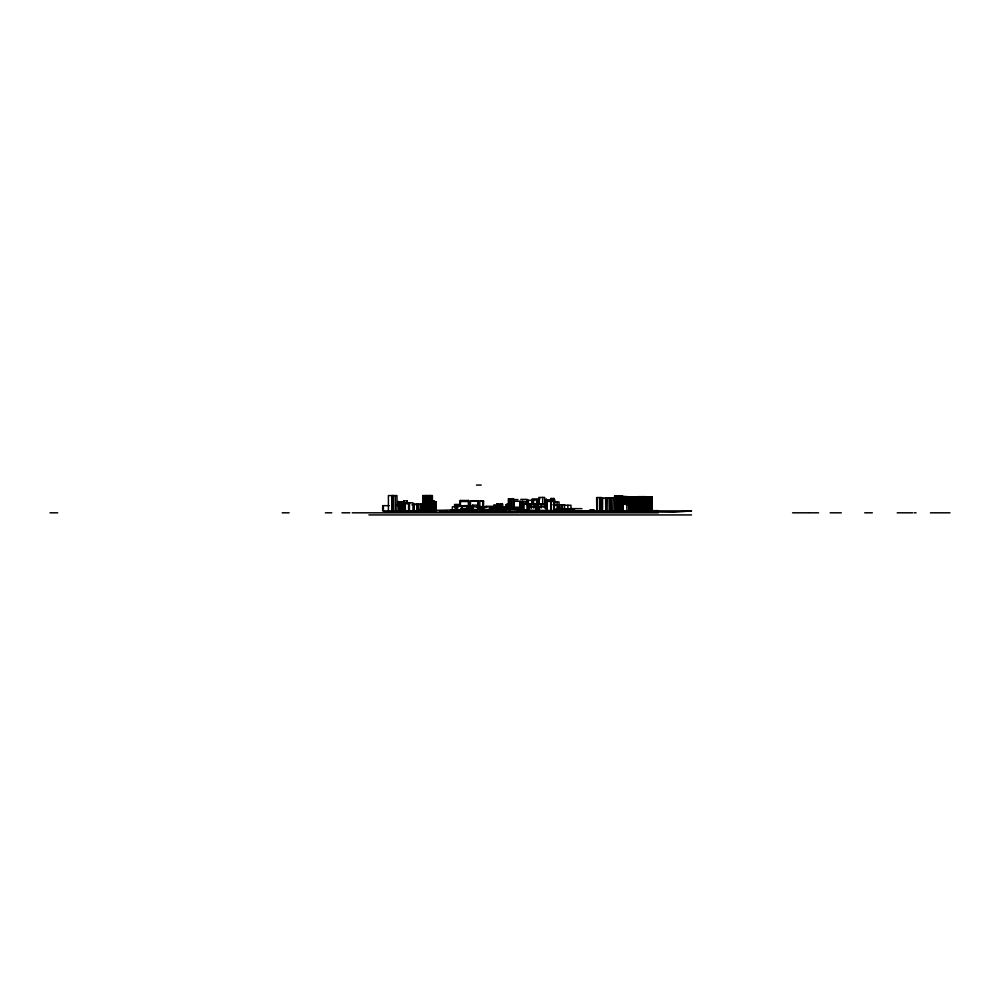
<?xml version="1.0" encoding="UTF-8"?>
<svg xmlns="http://www.w3.org/2000/svg" width="1000" height="1000" viewBox="0 0 1000 1000"><rect width="100%" height="100%" fill="white"/><g stroke="black" fill="none" stroke-linecap="round" stroke-linejoin="round"><path stroke-width="1.5" d="M446.275 512.25L446.788 510.9M490.6 509.35L486.662 510.9L490.363 509.613M443.275 512.25L445.613 511.35M489.637 509.613L485.213 510.9L490.85 509.425M454.513 511.5L447.075 512.25L467.013 511.475M691.425 510.9L673.913 512.25L480.487 509.513M412.587 510.9L473.288 509.513M476.5 485.062L481.225 485.062M619.738 495.962L614.562 495.962L614.7 512.25M622.325 496.575L627.438 496.575M625.887 496.875L636.562 496.775L636.413 512.25M643.475 496.925L636.962 496.925L636.912 512.25M645.5 496.925L652.013 496.925L652.087 512.25M614.688 497.75L606.55 497.75L606.512 512.25M599.913 498L608.05 498M532.2 498.938L539.95 498.938M520.775 499.375L526.987 499.375L526.888 504.925M513.85 499.6L517.975 499.6M526.888 500.288L531.75 500.288L531.75 504.925M422.85 500.825L422.638 505.138M431.112 500.825L433.95 500.825L433.95 510.9L382.65 510.9L382.65 505.662L389.188 505.662M470.475 501.25L478.212 501.25M479.812 501.175L483.55 501.175M513.638 501.262L520.125 501.275L520.025 512.25L501.613 511.85L507.425 512.25M460.125 501.488L468.738 501.488M519.938 501.488L525.612 501.488L525.612 504.188M403.512 501.737L399.45 501.737L399.45 506.062M432.775 501.675L436.1 501.675L436.1 510.95L430.275 510.95M554.412 501.925L559.038 501.925L559.038 509.988M542.475 503.775L535.875 503.775L535.85 512.25M628.575 503.963L622.975 503.963L622.975 512.038L636.562 512.1M423.587 504.05L413.75 504.05L413.8 511.875M527.562 504.188L522.725 504.188L522.6 501.488M459.538 504.45L454.55 504.45L454.55 507.038M508.325 504.25L507.137 504.25L507.137 508.125M544.738 504.325L541.388 504.263L541.388 506.975M507.65 504.525L506.138 504.525L506.138 507.55M396.463 504.85L399.9 504.85M411.863 504.85L415.025 504.85M552.938 504.762L558.5 504.762L558.6 509.875M460.7 505.275L455.562 505.275L455.6 512.25M472.688 505.163L472.688 507.75L472.6 505.163L477.5 505.163L477.5 507.75M493.95 505.188L493.95 507.775L493.875 505.188L497.663 505.188M564.513 505.262L570.975 505.262L570.975 509.487M463.812 505.662L470.712 505.662M494.412 505.588L500.6 505.588M470 505.788L473.413 505.788M468.862 506.05L461.962 506.05L461.962 509.125M485.913 506.3L492.775 506.3M462.812 506.425L457.488 506.425L457.488 509.212M470 506.438L473.413 506.438M478.537 506.6L484.288 506.6M485.487 506.6L486.8 506.6M458.013 506.825L452.325 506.825L452.325 512.25L492.212 512.25M468.013 506.825L481.225 506.875M483.088 506.925L489.7 506.887M503.013 506.788L511.587 506.838M528.763 506.875L536.337 506.875L536.337 512.25L536.45 511.438M491.062 507.15L497.175 507.15M491.4 507.25L494.8 507.262M515.15 507.212L518.775 507.212M483.45 507.55L480.025 507.537L480.025 511.3L489.75 511.175M508.363 507.512L514.738 507.512M466.525 507.9L471.95 507.9M500.225 507.85L508.263 507.962M510.6 508.125L519.1 508.125M489.85 508.312L499.825 508.312M501.125 508.263L509.375 508.263M516.15 508.35L519.175 508.312M460.913 508.488L470.7 508.488M481.2 508.5L483.8 508.5M489.35 508.5L492.212 508.5M496.012 508.5L499.225 508.5L499.225 512.25M501.863 508.5L520.025 508.5M504.9 508.775L512.8 508.775M562.612 508.663L558.6 508.663L560.487 508.55L560.438 509.875M569.237 508.65L581.938 508.65M615.6 508.787L616.625 508.787M567.975 508.975L562.837 508.862L562.837 510.075M460.975 509.225L461.975 509.225M555.212 509.113L563.112 509.113M565.487 509.2L571.35 509.212M560.35 509.4L566.838 509.263M569.425 509.275L574.513 509.35M473.15 509.513L486.1 509.475M564.263 509.475L571.987 509.45M590.237 509.988L593.862 509.988M589.85 510.138L594.138 510.1M591.775 510.475L593.6 510.475M483.088 510.637L489.7 510.637M651.062 510.637L658.35 510.637L658.35 512.25L521.65 512.25L521.65 503.775L528.825 503.775L528.763 512.25M478.088 510.9L450.538 510.9L450.538 510.1M483.787 510.9L487.45 510.9M491.062 510.9L504.275 510.9M651.75 510.9L691.5 510.9M403.6 511L407.287 511M491.4 511.012L494.8 511.012M644.9 511.037L652.087 511.037M392.212 511.125L399.113 511.125M463.263 511.25L475.238 511.25M500.65 511.175L503.45 511.175L503.288 512.25M596.625 511.3L601.8 511.3M614.562 511.287L616.487 511.287M394.125 511.388L398.1 511.388M411.225 511.5L414.875 511.5M465.163 511.463L468.862 511.438L468.738 500.487L460.125 500.487L460.125 505.95M554.888 511.512L559.012 511.512M606.55 511.463L614.688 511.463M455.562 511.725L460.7 511.725M470.475 511.675L478.212 511.675M479.812 511.6L483.55 511.6M485.913 511.688L492.775 511.688M493.875 511.65L498.938 511.65M508.263 511.712L500.225 511.712L500.262 505.588M513.638 511.688L520.125 511.688M542.975 511.6L545.05 511.6M547.05 511.662L550.712 511.662M568.075 511.625L575.638 511.725M584.538 511.613L587.362 511.613M587.85 511.613L594.05 511.662M596.15 511.55L599.6 511.55M599.913 511.712L612.45 511.55M612.762 511.65L628.125 511.613M399.45 511.825L403.512 511.825M427.562 511.875L413.562 511.875L413.562 510.262M429.787 511.887L435.75 511.887M457.488 511.925L468.738 511.9M470 511.85L473.413 511.85M492.225 511.863L495.5 511.912M510.6 511.912L519.1 511.875M544.513 511.925L540.4 512.25M548.75 511.775L558.062 511.938M561.237 511.912L558.337 511.912L558.362 511.112M561.862 511.838L565.988 511.838M568.2 511.938L584.637 511.825M585.737 511.85L593.162 511.838M595.7 511.925L600.125 511.75M600.625 511.875L603.438 511.875M611.275 511.812L618.4 511.9M619.163 511.8L627.438 511.912M637.075 511.85L644.775 511.85M417.675 512.087L426.9 512.05M427.413 512.087L430.087 512.087M439.462 512.013L568.962 512.013M585.475 512.062L576.613 512.1L576.725 511.138M586.4 512.1L592.25 512.137M600.212 512.05L603 512.05M605.538 512.038L611.2 512.112M618.837 512.025L621.975 512.025M638.112 511.987L646.112 511.987L646.112 496.662L638.112 496.662L638.263 512.25M492.562 512.25L500.125 512.25M50 512.812L57.688 512.812M282.213 512.812L289.1 512.812M325.412 512.812L331.75 512.812M341.938 512.812L349.812 512.812M352.262 512.812L518.775 512.812M519.938 512.812L658.35 512.812M792.562 512.812L803.425 512.812M804.35 512.812L808.612 512.812M809.4 512.812L818.562 512.812M830.125 512.812L841.312 512.812M864.7 512.812L872.325 512.812M897.212 512.812L912.712 512.812M914.3 512.812L916.062 512.812M930.425 512.812L950 512.812M368.925 514.938L691.5 514.938M511.962 508.775L529.513 510.9M451.987 511.575L454.462 512.25M497.463 508.312L501.75 510.9M383.787 510.9L385.238 512.25L452.013 512.25L452.013 511.037M471.838 507.9L474.9 510.9L474.787 510.1M658.012 510.637L658.012 512.25M651.838 496.925L651.838 512.25M651.725 496.925L651.65 512.25M651.312 496.925L651.312 512.25M651.125 496.925L651.125 512.25M650.837 496.925L650.875 512.25M650.588 496.925L650.75 512.25M649.175 512.25L649.137 496.925L649 512.25M648.763 496.925L648.737 512.25M648.538 496.925L648.512 512.25L648.462 496.925M648.225 496.925L648.213 512.25M648.012 496.925L648.012 512.25M647.788 496.925L647.738 512.25M647.312 496.925L647.312 512.25M647.087 496.925L647.087 512.25M646.625 496.925L646.625 512.25M646.388 496.925L646.388 512.25M645.5 496.662L645.5 511.987M645.138 496.662L645.337 511.987M644.925 496.662L644.925 511.987M644.825 496.662L644.775 512.25M644.538 511.987L644.55 496.662L644.438 512.25M644.137 511.987L644.137 496.662L643.925 512.25M643.65 496.662L643.575 512.25M643.425 496.662L643.263 511.987M642.65 496.662L642.65 511.987M642.575 496.662L642.575 511.987M642.412 496.662L642.25 511.987M641.888 496.662L641.938 511.987M641.413 496.662L641.475 511.987M641.237 496.662L641.237 511.987M641.075 496.662L641.075 511.987M640.938 511.438L640.938 512.25M640.675 496.662L640.675 511.987M640.413 511.037L640.413 512.25M640.325 496.662L640.325 511.987M640.125 496.662L640.125 511.987M639.812 511.438L639.875 512.25M639.55 511.987L639.55 496.662L639.312 512.25M639.25 496.662L639.2 511.987M639.062 496.662L639.062 511.987M638.713 511.438L638.713 512.25M638.038 511.438L637.875 512.25L637.837 496.925M637.5 511.438L637.5 512.25M637.413 512.25L637.25 496.925L637.075 512.25M636.75 511.037L636.625 512.25M636.2 496.775L636.275 512.1M636.025 496.775L636.1 512.25M635.85 496.775L635.788 512.25M635.675 496.775L635.675 512.25M635.388 496.775L635.475 512.25M635.138 496.775L635.3 512.25M635.037 511.438L634.963 512.25M634.913 496.775L634.888 512.25M634.65 511.037L634.625 512.25M634.325 511.438L634.425 512.25M634.138 511.438L634.288 512.25M634.025 511.037L634.075 512.25M633.713 496.775L633.688 512.1M633.6 496.775L633.6 512.1M633.3 496.775L633.263 512.25M633.062 511.438L633.062 512.25M633.013 496.775L633.025 512.25M632.638 496.775L632.7 512.25M632.288 496.775L632.413 512.25M632.212 511.037L632.112 512.25M631.85 496.775L631.862 512.25M631.638 496.775L631.625 512.25M631.4 511.438L631.462 512.25M631.225 511.438L631.275 512.25M631.163 496.775L631 512.25L630.925 496.775M630.7 511.438L630.6 512.25M630.438 496.775L630.513 512.25M630.262 496.775L630.288 512.25M630.05 496.775L630.1 512.25M629.888 496.775L629.775 512.25M629.712 496.775L629.587 512.25M629.5 511.438L629.388 512.25M629.138 496.775L629.212 512.25M629.075 511.438L629.062 512.25M628.8 496.775L628.8 512.112M628.6 496.775L628.65 512.25M628.362 496.775L628.362 504.438M628.438 511.438L628.413 512.25M628.125 496.775L628.162 504.438M628.025 496.775L627.95 504.438M628.025 511.275L628.038 512.25M627.725 496.775L627.675 504.438M627.663 512.25L627.725 511.438L627.5 512.25M627.537 496.775L627.537 504.438M627.312 496.775L627.312 504.438M627.35 511.438L627.362 512.25M626.862 496.775L626.9 512.25M626.763 511.275L626.737 512.25M626.575 496.775L626.575 504.438M626.413 511.438L626.388 512.25M626.25 496.875L626.2 504.538M626.263 511.275L626.275 512.25M626.163 496.875L626.163 504.538M626.138 511.438L626.112 512.25M625.9 496.575L625.887 504.538M625.938 511.438L625.788 512.25L625.65 511.438M625.375 511.438L625.5 512.25M625.225 511.388L625.312 512.25M625.013 511.275L625.075 512.25M624.738 511.438L624.913 512.25M624.6 511.388L624.6 512.188M624.4 496.575L624.4 504.237M624.325 511.438L624.35 512.25M624.125 496.575L624.125 504.237M624.263 511.388L624.125 512.25L624.075 511.438M623.9 496.575L623.9 504.237M623.7 496.575L623.7 504.237M623.75 511.388L623.875 512.25M623.575 496.575L623.575 504.237M623.538 511.438L623.587 512.25M623.462 496.575L623.462 504.237M623.387 511.438L623.425 512.25M623.05 496.575L623.088 504.237M623.125 511.388L623.125 512.188M622.737 496.575L622.737 504.237M622.712 511.438L622.75 512.25M622.525 512.25L622.537 496.287L615.825 496.287L615.85 512.25M622.4 496.287L622.375 512.25M622.188 496.287L622.137 512.25M621.975 511.225L621.912 512.25M621.663 496.287L621.75 512.25M621.5 496.287L621.55 512.25M621 496.287L621.15 512.025M620.938 511.438L620.938 512.25M620.612 511.225L620.625 512.25M620.45 512.25L620.363 496.287L620.3 512.25M619.938 511.438L620.125 512.25M619.663 511.225L619.663 512.025M619.4 496.287L619.312 512.25M619.138 512.025L619.138 511.225L619.05 512.25M618.7 496.287L618.725 512.25M618.612 496.287L618.562 512.25M618.4 496.287L618.337 512.25L618.25 496.287M617.9 496.287L617.962 511.625M617.737 496.287L617.737 511.625M617.587 511.1L617.55 512.25M617.35 511.037L617.35 512.25M617.188 511.037L617.188 512.25M616.912 511.037L616.875 512.25M616.663 496.287L616.638 512.25M616.388 495.962L616.388 512.25M616.188 496.287L616.35 511.625M616.038 511.1L616.05 512.25M615.575 495.962L615.662 512.25M615.487 495.962L615.487 499.025M615.15 495.962L615.15 499.025M615.163 511.037L615.325 512.25M614.95 495.962L615.087 512.25M614.837 495.962L614.837 499.025M614.837 511.037L614.837 512.25M614.388 511.438L614.388 512.25M614.25 511.037L614.25 512.25M613.925 511.438L613.938 512.25M613.75 511.037L613.688 512.25M613.35 511.037L613.35 512.25M613.112 511.037L613.15 512.25M613.05 497.75L612.938 512.25M612.425 511.362L612.475 512.25M612.388 511.037L612.388 512.25M612.212 511.438L612.212 512.25M611.925 511.362L611.975 512.25M611.763 511.438L611.613 512.25M611.512 511.438L611.462 512.25L611.325 497.75M611.075 511.037L611.025 512.25M610.812 511.438L610.812 512.25M610.712 511.312L610.588 512.25M610.4 511.438L610.45 512.25M610.262 497.75L610.138 512.25L609.987 511.438M609.825 511.438L609.862 512.25M609.65 497.75L609.612 512.25M609.325 511.438L609.325 512.25M609.138 497.75L609.275 512.25M608.962 511.312L609.05 512.25M608.75 511.438L608.763 512.25M608.212 511.438L608.188 512.25M607.888 511.037L608.038 512.25M607.8 511.438L607.712 512.25M607.5 511.438L607.513 512.25M607.4 511.413L607.4 512.225M607.188 511.037L607.038 512.25M606.987 498L606.85 512.225M606.65 511.438L606.663 512.25M606.188 511.413L606.213 512.25M606.087 511.238L606.138 512.25M605.812 511.037L605.875 512.25M605.588 498L605.763 512.25M605.513 511.037L605.4 512.25M605.125 511.413L604.987 512.25M604.85 511.037L604.913 512.25M604.663 511.413L604.663 512.225M604.237 511.438L604.188 512.25M603.962 511.037L603.975 512.25M603.688 511.438L603.688 512.25M603.575 511.037L603.575 512.25M603.337 511.438L603.4 512.25M603.237 511.037L603.1 512.25M603 511.25L602.888 512.25L602.712 511.037M602.5 498L602.475 512.25M602.362 498L602.312 512.25M602.025 511.037L602.025 512.25L601.888 511.438M601.45 511.037L601.525 512.25L601.8 497.575L596.625 497.575L596.75 512.25M601.287 511.438L601.225 512.25M601.175 511.037L601.013 512.25M600.8 511.438L600.8 512.25L600.6 511.037M600.513 497.575L600.4 512.25M600.212 511.25L600.275 512.25M599.938 511.438L600.125 512.25M599.913 511.438L599.9 512.25M599.525 497.575L599.525 512.25M599.388 511.037L599.388 512.25M599.1 511.112L599.288 512.25L594.85 512.125L594.85 511.312M598.925 511.438L598.913 512.25M598.763 511.438L598.75 512.25M598.538 511.037L598.625 512.25M598.3 511.312L598.45 512.25M598.188 511.438L598.062 512.25M598.038 511.037L598.013 512.25M597.7 511.037L597.7 512.25M597.575 511.037L597.475 512.25M597.263 511.438L597.362 512.25M597.2 497.575L597.137 512.25M596.888 511.037L596.812 512.25M596.275 511.438L596.263 512.25M596.038 511.037L596 512.25M595.9 511.037L595.825 512.25M595.75 511.037L595.588 512.25M595.438 512.25L595.35 511.037L595.3 512.25M595.087 511.037L594.95 512.25M594.625 511.037L594.65 512.25M594.325 511.037L594.425 512.25M594.25 511.037L594.25 512.25M594.087 511.037L593.925 512.25M593.7 511.037L593.787 512.25M593.625 511.037L593.638 512.25M593.438 511.037L593.325 512.25M593.138 511.037L593.188 512.25M592.925 511.438L592.9 512.25M592.75 511.037L592.788 512.25M592.562 511.037L592.575 512.25M592.325 511.037L592.4 512.25M592.013 511.037L592.05 512.25M591.862 511.037L591.862 512.25M591.712 511.037L591.7 512.25M591.487 511.037L591.5 512.25M591.25 511.037L591.188 512.25M591.087 511.037L591.062 512.25M590.85 511.037L590.812 512.25L590.638 511.037M590.45 511.438L590.475 512.25M590.2 511L590.288 512.25M590.05 511.037L590.037 512.25M589.587 511.037L589.663 512.25M589.462 511.325L589.462 512.137M589.2 511L589.2 512.212M588.962 511.037L588.962 512.25M588.812 511.037L588.812 512.25M588.663 511.438L588.663 512.25M588.438 511.438L588.45 512.25M588.2 511L588.112 512.25M587.975 511.037L587.9 512.25M587.75 511.037L587.825 512.25M587.487 511.3L587.612 512.25M587.225 511.438L587.413 512.25M587.212 511L587.137 512.25M586.788 511.037L586.663 512.25M586.438 511.037L586.438 512.25M586.287 511.037L586.3 512.25M586.1 511.037L586.125 512.25M585.862 511.037L585.812 512.25M585.612 511.037L585.662 512.25M585.475 511.438L585.487 512.25M585.212 511.037L585.262 512.25M584.788 512.25L584.725 511.037L584.663 512.25M584.462 511.438L584.462 512.25M583.962 511.438L583.962 512.25M583.713 511.037L583.763 512.25M583.438 511.037L583.4 512.25M583.15 511.037L583.175 512.25M582.888 511.037L582.925 512.25M582.775 510.925L582.837 512.25M582.475 510.925L582.463 512.25M582.413 511.312L582.413 512.125M582.062 511.438L582.013 512.25M581.938 511.438L581.938 512.25M581.35 511.037L581.35 512.25M581.062 511.037L581.175 512.25M580.763 511.037L580.812 512.25M580.525 511.037L580.513 512.25M580.225 511.037L580.262 512.25M579.975 510.925L580.013 512.25M579.812 511.287L579.888 512.25M579.675 510.925L579.675 512.137M579.388 511.112L579.45 512.1M579.075 511.438L578.938 512.25M578.5 511.438L578.5 512.25M578.438 511.287L578.3 512.25M578.2 511.112L578.15 512.25M577.987 511.037L578.013 512.25M577.737 511.037L577.65 512.25M577.537 511.037L577.537 512.25M577.312 511.012L577.35 512.25M577.125 511.012L577.212 512.25M576.862 511.138L576.862 511.938M576.038 511.85L575.763 511.037L575.562 512.25M575.237 511.438L575.15 512.25M574.95 511.037L574.95 512.25M574.75 511.037L574.725 512.25L574.513 511.012M574.3 511.037L574.462 512.25M574.125 511.037L574.125 512.25M573.938 512.25L573.938 511.037L573.713 512.25M573.312 511.037L573.312 512.25M572.775 511.3L572.762 512.25M572.525 511.438L572.525 512.25M572.35 511.438L572.362 512.25M572.2 511.037L572.038 512.25M571.925 511.037L571.925 512.25M571.75 511.037L571.75 512.25M571.225 511.037L571.225 512.25M571.075 511.438L571.075 512.25M570.688 511.438L570.675 512.25M570.55 511.138L570.45 512.25M570.112 511.438L570.112 512.25M569.825 511.438L569.738 512.25M569.575 511.438L569.562 512.25M569.438 511.037L569.4 512.25M569.138 512.25L569.125 511.037L569.075 512.25M568.837 511.438L568.713 512.25M568.488 511.138L568.55 512.25M568.312 511.138L568.312 511.938M568.2 511.138L568.237 512.25M567.888 505.262L567.888 509.487M568.038 511.438L568.038 512.25M567.712 511.037L567.762 512.25M567.375 511.037L567.4 512.25M567.137 511.037L567.013 512.25L566.95 511.037M566.438 511.037L566.475 512.25M565.375 508.862L565.375 510.075M565.237 511.037L565.275 512.25M565.112 511.037L565.087 512.25M564.513 509.487L564.612 504.75L559.8 504.75L559.8 508.988M564.7 511.037L564.625 512.25M564.3 508.862L564.3 510.075M564.325 511.037L564.325 512.25M564.263 511.037L564.212 512.25M563.9 508.862L563.9 510.075M563.763 511.438L563.837 512.25M563.587 511.438L563.587 512.25M563.35 511.438L563.362 512.25M562.85 511.438L562.85 512.25M562.775 511.037L562.712 512.25M562.475 504.75L562.612 509.875M562.625 511.037L562.537 512.25M562.275 511.037L562.238 512.25M562.163 504.75L562.163 508.988M562.175 511.037L562.025 512.25L562 511.037M561.7 511.438L561.7 512.25M561.587 504.75L561.587 508.988M561.525 511.438L561.525 512.25M561.2 511.1L561.175 512.25M560.775 508.663L560.775 509.875M560.575 511.037L560.575 512.25M560.5 511.037L560.4 512.25M559.963 511.037L560.013 512.25L559.763 511.037M559.65 511.438L559.663 512.25M559.3 511.438L559.312 512.25M559 511.438L558.962 512.25M558.875 508.55L558.875 509.762M558.138 511.037L558.138 512.25M558.038 511.138L558.038 511.938M557.663 511.85L557.487 511.438M557.263 511.438L557.312 512.25M557.1 501.925L557.087 509.613M557.15 511.037L557.15 512.25M556.888 511.037L556.875 512.25M556.737 511.438L556.737 512.25M555.988 511.85L555.825 511.037M555.612 511.438L555.675 512.25M555.55 511.138L555.363 512.25M554.812 506.037L554.812 499.85L545.7 499.85L545.7 507.587M554.312 509.15L554.312 501.413L546.875 501.413L546.875 509.15M554.25 511.037L554.212 512.25M554.038 509.188L554.038 498.488L550.725 498.488L550.725 509.188M554 511.438L554.05 512.25M553.825 499.85L553.825 506.037M553.837 511.438L553.825 512.25M553.675 498.488L553.675 509.188M553.587 511.037L553.475 512.25M553.362 511.438L553.35 512.25M552.9 511.438L552.95 512.25M552.275 511.4L552.362 512.25M551.838 511.037L551.888 512.25M551.638 511.037L551.638 512.25M551.5 511.438L551.425 512.25M551.112 498.488L551.112 509.188M550.737 511.4L550.737 512.212M550.525 511.312L550.525 512.112M550.237 511.438L550.288 512.25M549.913 511.438L549.862 512.25M549.525 511.438L549.525 512.25L549.338 511.4M548.9 511.037L548.987 512.25M548.562 511.037L548.65 512.25M548.375 511.1L548.375 511.912L546.025 511.912L546.038 511.1M548.25 511.4L548.25 512.212M547.85 512.25L547.625 511.438M547.337 511.1L547.337 511.912M547.15 501.413L547.15 507.6M547.075 511.1L547.15 512.25M546.737 512.25L546.613 506.875L539.038 506.875L538.962 512.25M546.562 511.1L546.562 511.912M546.35 512.25L546.325 498.938L546.087 508.212M545.775 511.037L545.775 512.25M545.037 511.438L544.95 512.25M544.738 504.263L544.738 506.975M544.925 511.438L544.862 512.25M544.7 508.025L544.7 497.438L538.862 497.438L538.862 505M544.688 511.037L544.675 512.25M544.338 504.263L544.338 506.975M544.138 511.125L544.25 512.25M543.775 511.037L543.775 512.25M543.513 511.125L543.513 511.925M543.275 511.125L543.275 511.925M543.162 511.438L543.162 512.25M542.9 511.125L542.95 512.25M542.675 497.438L542.675 505M542.788 511.125L542.7 512.25M542.537 511.125L542.537 511.925M542.312 511.125L542.425 511.925M542.075 511.438L542.075 512.25L541.975 511.037M541.638 511.438L541.712 512.25M541.175 503.775L541.175 508.013M540.938 511.037L540.825 512.25L540.712 511.438M539.825 512.25L539.75 511.438L539.7 512.25M539.312 506.875L539.312 512.25M538.8 511.438L538.8 512.25M538.625 498.938L538.625 505.125M538.162 511.438L538.162 512.25M538.013 512.25L537.45 499.925L532.038 499.925L532.038 504.562M537.288 503.775L537.238 512.25L537.137 511.438M536.65 499.925L536.65 504.562M536.6 511.438L536.6 512.25M536.062 506.875L536.062 512.25M535.363 511.438L535.363 512.25M535.163 511.438L535.163 512.25M535.062 508.013L535.062 503.775L529.312 503.775L529.388 512.25M535.025 511.438L535.025 512.25M534.513 511.438L534.538 512.25M534.338 511.438L534.338 512.25M534.225 511.438L534.225 512.25M533.75 511.438L533.75 512.25M533.587 499.925L533.475 508.013M533.387 511.438L533.387 512.25M533.225 511.438L533.225 512.25M532.913 511.438L532.913 512.25M531.263 503.775L531.263 508.013M531.138 503.775L531.138 508.013M529.038 506.875L529.038 512.25M528.375 500.288L528.375 504.925M527.463 503.775L527.463 512.25M527.288 503.775L527.288 512.25M523.688 501.488L523.7 512.25M523.6 503.775L523.6 512.25M523.1 503.775L523.1 512.25M522.775 501.488L522.775 504.188M522.263 501.488L522.263 509.562M522.075 501.488L522.075 509.562M521.862 501.488L521.862 509.562M520.363 501.488L520.363 509.562M519.9 508.5L519.913 512.25M519.538 508.5L519.538 512.25M519.425 508.5L519.425 512.25M519.263 508.5L519.263 512.25M513.95 501.262L513.95 507.238M513.65 507.812L513.65 498.725L508.35 498.725L508.35 507.812M513.175 498.725L513.175 507.812M511.5 498.725L511.5 507.812M511.025 498.725L511.025 507.812M510.938 498.725L510.938 507.812M510.25 498.725L510.25 507.812M509.787 508.5L509.787 512.25M509.538 498.725L509.538 507.812M509.487 508.5L509.487 512.25M507.85 504.25L507.85 508.125M506.825 511.325L506.925 512.25M506.3 504.525L506.3 507.55M506.163 511.325L506.163 512.137M505.363 511.325L505.4 512.25M505 511.325L505 512.137M504.762 511.325L504.888 512.25M504.363 511.325L504.363 512.137M502.688 511.325L502.762 512.25M502.55 508.038L502.55 504L496.712 504L496.712 506.7M502.413 504L502.413 508.038M501.05 504L501.05 508.038M500.75 504L500.6 508.325M498.925 508.5L498.925 512.25M498.562 504L498.638 506.7M498 504L497.925 506.7M497.3 504L497.225 506.7M497.05 504L497.05 506.7M483.55 507.137L483.55 501.05L479.812 501.05L479.812 507.137M482.75 501.05L482.75 507.137M480.825 507.537L480.825 511.3M478.212 508.175L478.212 500.725L470.475 500.725L470.475 508.175M477.887 500.725L477.887 508.175M477.413 505.163L477.413 507.75M476.725 510.1L476.725 510.9M476.475 510.1L476.475 510.9M476.238 510.1L476.238 510.9M475.675 510.1L475.675 510.9M475.462 510.1L475.462 510.9M475.288 510.1L475.288 510.9M474.675 510.1L474.675 510.9M472.113 510.1L472.113 510.9M470.588 510.1L470.725 510.9M468.413 500.487L468.375 511.463M468.225 510.1L468.225 510.9M466.413 510.1L466.413 510.9M466.2 510.1L466.2 510.9M465.438 510.1L465.438 510.9M464.4 510.1L464.4 510.9M464.2 510.1L464.2 510.9M463.625 510.1L463.625 510.9M462.812 510.1L462.825 510.9M462.312 510.9L462.287 510.1L459.375 510.1L459.35 510.9M460.45 500.487L460.45 504.95M460.325 510.1L460.325 510.9M460.025 510.1L460.012 510.9M459.8 510.1L459.762 510.9L459.7 510.1M458.925 510.1L458.913 510.9M458.738 510.1L458.787 510.9M458.663 510.1L458.625 510.9M458.113 510.1L458.113 510.9M457.925 510.1L457.962 510.9M456.688 510.1L456.662 510.9M456.125 510.1L456.125 510.9M455.825 506.825L455.825 512.25M455.288 506.825L455.288 512.25M454.95 510.1L454.95 510.9M453.475 510.1L453.587 510.9M453.1 510.1L453.137 510.9M452.425 510.1L452.425 510.9M451.425 510.1L451.4 510.9M450.913 511.037L450.913 512.25M450.65 510.1L450.662 510.9M446.825 511.037L446.825 512.25M445.725 511.037L445.725 512.25M435.863 501.675L435.863 510.95M435.75 510.337L435.75 502.6L435.538 510.337M433.725 500.825L433.725 510.9M433.375 500.825L433.375 510.9M433.162 500.825L433.162 510.9M432.4 510.9L432.4 495.575L423 495.575L423 510.9M431.525 495.575L431.525 510.9M430.2 495.575L430.2 510.9M429.862 495.575L429.862 510.9M429.688 495.575L429.688 510.9M429.475 495.575L429.475 510.9M428.025 510.1L428.025 510.9M427.463 495.575L427.463 510.9M427.4 495.575L427.325 510.9M426.562 495.575L426.562 510.9M425.3 495.575L425.3 510.9M425.087 495.575L425.087 510.9M423.075 495.575L423.188 510.9M421.087 504.05L421.087 510.9M420.8 504.05L420.8 510.9M420.65 504.05L420.55 510.9M419.975 510.1L419.975 510.9M418.575 504.05L418.575 510.9M418.45 504.05L418.425 510.9M417.287 504.05L417.375 510.9M417.212 504.05L417.212 510.9M413.975 504.05L413.975 510.9M412.95 510.9L413.013 502.837L398.75 502.837L398.775 510.9M409.475 502.837L409.475 510.9M408.6 502.837L408.575 510.9M407.287 503.8L407.287 500.913L403.6 500.913L403.6 503.8M406.9 500.913L406.9 503.8M405.35 502.837L405.35 510.9M405.05 502.837L405.05 510.9M404.85 502.837L404.85 510.9M404.212 502.837L404.212 510.9M403.988 500.913L403.888 510.9M403.738 502.837L403.738 510.9M402.238 502.837L402.238 510.9M401.3 502.837L401.3 510.9M400.075 502.837L400.125 510.9M398.1 505.625L398.1 501.3L397.7 505.625M396.975 510.9L396.975 495.575L388.413 495.575L388.413 510.9M395.325 495.575L395.325 510.9M393.425 495.575L393.425 510.9M393.25 495.575L393.25 510.9M392.675 495.575L392.675 510.9M392.525 495.575L392.463 510.9M391.987 495.575L391.987 510.9M383.375 505.662L383.375 510.9M650.375 512.25L650.362 496.925L650.288 512.25M645.8 512.25L645.825 496.662L645.713 512.25M638.5 512.25L638.475 496.662L638.438 512.25M608.5 512.25L608.475 511.312L608.375 512.25M558.7 512.25L558.812 511.438L558.675 512.25M453.925 510.9L453.963 510.1L453.85 510.9M429.125 510.9L429.125 495.575L428.988 510.9"/></g></svg>
